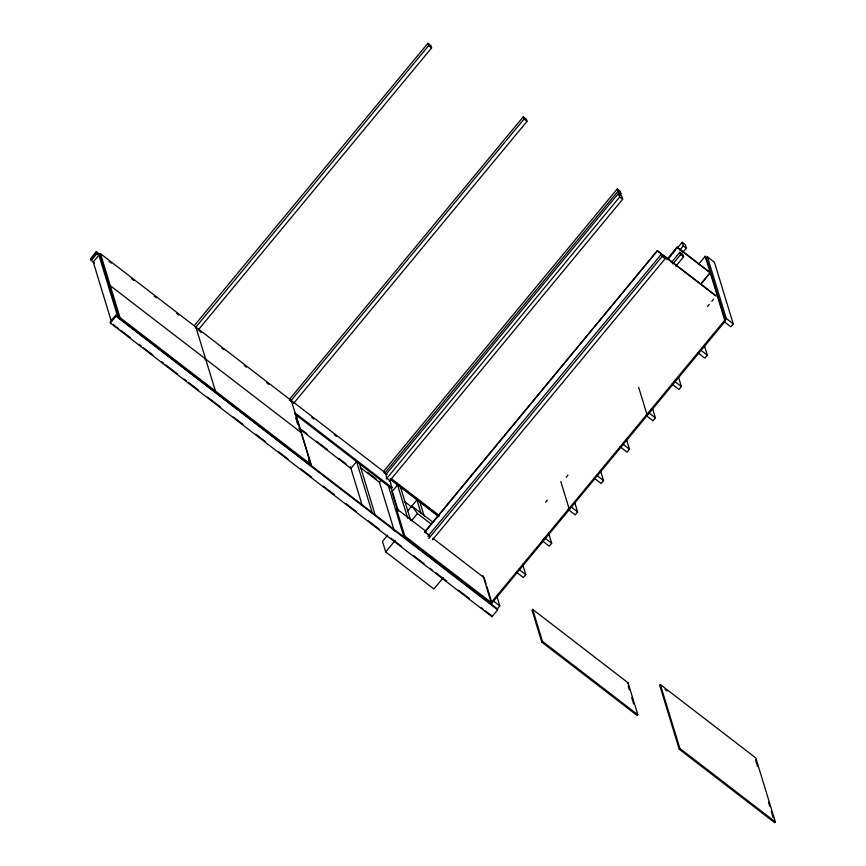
<?xml version="1.0" encoding="UTF-8"?>
<svg xmlns="http://www.w3.org/2000/svg" width="866" height="866" viewBox="0 0 866 866"><rect width="100%" height="100%" fill="white"/><g stroke="black" fill="none" stroke-linecap="round" stroke-linejoin="round"><path stroke-width="1.3" d="M100.597 254.929L96.31 251.627L90.638 258.479L91.244 260.482L94.459 262.961M90.941 259.486L96.613 252.623L100.9 255.925M91.244 260.482L96.916 253.63L96.31 251.627M387.124 474.276L100.478 253.695L99.839 254.474L119.378 318.385L310.19 465.215L310.829 464.447L291.29 400.525L290.651 401.304M109.603 286.43L110.242 285.661L301.065 432.491M124.325 321.816L115.752 315.213L110.079 322.065L110.383 323.072L492.007 616.722L497.679 609.87L497.376 608.874L306.564 462.043M110.383 323.072L116.055 316.209L115.752 315.213M119.378 318.385L120.017 317.616L100.478 253.695M194.482 325.389L427.912 43.3L430.9 45.595L431.604 47.922L198.173 330.011M195.24 327.889L428.627 45.627L427.912 43.3M205.015 359.845L205.653 359.076M214.79 391.8L215.428 391.031L195.878 327.11M289.894 398.804L523.324 116.715L526.301 119.01L527.015 121.337L293.585 403.426M290.597 401.131L524.038 119.043L523.324 116.715M356.586 461.578L350.914 468.441L298.792 428.334M617.242 188.983L383.811 471.072L384.515 473.399L617.956 191.31L617.242 188.983L620.218 191.278L620.933 193.605L619.212 195.684M381.072 480.294L379.46 482.254L394.366 531.01M385.987 474.362L618.562 193.313L621.539 195.608L622.665 199.267L389.235 481.355M386.247 479.06L619.677 196.972L618.562 193.313M385.771 474.622L386.885 478.292L389.873 480.587L392.006 487.58L391.367 488.348L294.472 413.786M395.556 509.522L396.368 508.537L426.05 531.378M387.665 535.177L382.48 541.434L385.695 551.913L433.888 589.01L443.338 577.6M407.496 511.2L416.936 499.866L421.157 513.7M385.695 551.913L395.134 540.503M411.437 520.802L417.455 513.538L411.815 505.993L433.238 522.479M396.368 508.537L404.768 536.011L403.957 536.985L388.271 485.664M429.547 537.505L428.832 535.177L424.762 531.789L657.381 250.675L714.948 294.97M424.914 532.06L657.381 250.675M428.02 536.162L661.462 254.074L662.176 256.401L665.153 258.696L432.578 539.745M428.735 538.49L662.176 256.401M666.863 259.638L677.18 247.167L710.196 272.563M667.827 258.934L677.18 247.167M668.39 258.912L670.966 255.784M672.687 253.706L675.274 250.577M676.995 248.499L682.17 242.253L685.147 244.548L686.273 248.206L682.819 252.374M679.842 250.079L683.285 245.912L682.17 242.253M671.28 262.625L679.897 252.212L682.873 254.507L683.588 256.834L675.837 266.208M672.85 263.913L680.6 254.539L679.897 252.212M698.364 264.531L705.205 256.249L705.985 256.856L725.546 320.821L491.953 603.093L404.768 536.011M705.833 258.858L707.457 256.899L714.418 262.257L733.242 323.841L730.807 326.785L723.857 321.427M700.735 283.994L709.33 273.602M700.832 284.329L710.293 272.898L677.288 247.503M545.569 502.226L547.29 500.147M566.245 477.253L567.966 475.163M707.511 306.542L709.232 304.453M711.809 301.336L713.541 299.246M490.427 603.515L724.755 320.214L705.205 256.249M543.101 539.854L544.725 537.894L551.685 543.242L549.25 546.186L542.3 540.828M569.85 507.53L568.237 509.489L575.186 514.837L577.622 511.903L574.483 501.641M724.669 320.452L726.282 318.493L707.457 256.899M497.376 608.874L499.812 605.929L496.673 595.667M522.609 564.329L525.749 574.591L523.313 577.525L516.363 572.177M600.419 470.292L603.559 480.565L601.123 483.499L594.173 478.151M626.356 438.954L629.495 449.216L627.06 452.16L620.11 446.802M652.683 408.893L655.432 417.877L652.996 420.811L646.047 415.464M678.619 377.554L681.369 386.528L678.933 389.473L671.984 384.114M704.556 346.205L707.305 355.19L704.87 358.123L697.92 352.776M532.666 609.383L532.027 610.151L541.791 642.117L637.203 715.533L637.841 714.753L628.067 682.798L532.666 609.383L542.43 641.338L637.841 714.753M541.791 642.117L542.43 641.338M627.428 683.566L628.067 682.798M660.336 684.508L659.697 685.277L679.258 749.242L774.724 822.7L775.362 821.931L755.812 757.967L660.336 684.508L679.897 748.462L775.362 821.931M679.258 749.242L679.897 748.462M428.627 45.627L431.604 47.922M524.038 119.043L527.015 121.337M617.956 191.31L620.933 193.605M619.677 196.972L622.665 199.267M683.285 245.912L686.273 248.206M680.6 254.539L683.588 256.834M657.489 251.01L716.117 296.129M726.282 318.493L733.242 323.841M724.755 320.214L725.546 320.821M701.341 350.6L707.305 355.19M674.408 381.181L681.369 386.528M648.472 412.519L655.432 417.877M647.681 414.911L646.902 414.305L638.686 387.438M622.535 443.868L629.495 449.216M597.594 475.975L603.559 480.565M570.662 506.545L577.622 511.903M569.817 509.002L569.038 508.396L560.822 481.528M518.788 569.233L525.749 574.591M109.17 261.532L111.313 263.177M131.686 278.852L133.829 280.497M154.191 296.172L156.345 297.817M176.707 313.492L178.851 315.148M199.223 330.812L201.367 332.468M221.728 348.143L223.872 349.788M244.244 365.463L246.388 367.108M266.76 382.783L268.904 384.439M289.266 400.103L291.409 401.759M311.782 417.434L313.925 419.079M334.287 434.754L336.43 436.399M391.107 478.476L439.343 515.595M665.001 689.358L667.123 690.992M390.339 478.649L438.575 515.768M96.916 253.63L101.203 256.921M390.642 479.645L438.889 516.764M295.111 413.017L392.006 487.58M367.52 472.306L376.093 478.898M360.321 467.532L379.611 482.373M404.27 501.349L411.772 507.119M417.455 513.538L431.376 524.255M301.682 429.796L306.997 433.888M316.566 441.249L327.207 449.432M338.909 458.439L346.346 464.165M424.762 531.789L428.735 534.842M432.87 538.284L483.499 577.243M492.851 600.582L499.812 605.929M120.017 317.616L310.829 464.447M126.468 323.462L135.042 330.065M137.185 331.71L139.329 333.367M141.472 335.012L146.841 339.136M148.984 340.782L157.558 347.385M159.701 349.03L161.845 350.687M163.988 352.332L169.346 356.456M171.49 358.113L180.063 364.705M182.217 366.361L184.361 368.007M186.504 369.652L191.862 373.776M194.006 375.433L202.579 382.025M204.722 383.681L214.367 391.107M216.511 392.753L225.095 399.356M227.238 401.001L236.883 408.427M239.027 410.073L247.925 416.925M249.744 418.321L256.184 423.268M261.543 427.393L266.901 431.517M272.26 435.641L278.733 440.632M284.048 444.723L289.406 448.848M294.776 452.972L301.206 457.919M116.055 316.209L497.679 609.87M113.056 324.36L115.048 325.897M116.509 327.023L118.653 328.669M120.796 330.314L130.441 337.74M139.015 344.343L141.158 345.989M143.301 347.645L152.957 355.071M161.531 361.663L163.674 363.319M165.817 364.965L175.462 372.391M175.668 372.542L177.66 374.069M184.047 378.983L186.19 380.639M188.333 382.285L197.978 389.711M207.472 397.018L210.449 399.313M210.839 399.605L220.494 407.031M233.355 416.936L243 424.351M255.871 434.256L265.516 441.682M278.376 451.576L288.021 459.002M300.892 468.896L311.608 477.144M323.397 486.227L334.124 494.475M345.913 503.547L356.63 511.795M368.429 520.867L379.146 529.115M390.934 538.187L401.662 546.435M413.45 555.507L424.167 563.755M430.088 568.312L432.08 569.839M435.966 572.837L446.683 581.086M458.471 590.157L469.188 598.406M480.987 607.477L483.131 609.134M485.274 610.779L491.704 615.726L492.007 616.722M664.438 256.358L665.153 258.696M755.563 760.023L757.523 766.41M768.467 802.23L769.647 806.073M771.205 811.182L773.165 817.58M628.207 686.121L629.387 689.964M631.725 697.628L633.685 704.026M548.546 532.98L551.685 543.242M484.137 577.503L486.086 583.9M486.876 586.455L491.953 603.093M482.957 575.619L491.228 602.541M419.913 502.161L424.145 515.995M400.536 487.255L410.733 520.607M407.756 518.323L397.548 484.96L391.876 491.812L397.765 511.059M390.858 486.67L398.306 511.048M359.444 463.483L375.14 514.805M356.467 461.188L372.153 512.52M350.394 466.763L362.172 505.257M295.836 414.543L311.533 465.865M295.728 417.921L297.688 424.308M308.632 460.106L309.801 463.938M117.733 316.74L98.908 255.156L93.236 262.008L111.281 321.037"/></g></svg>
